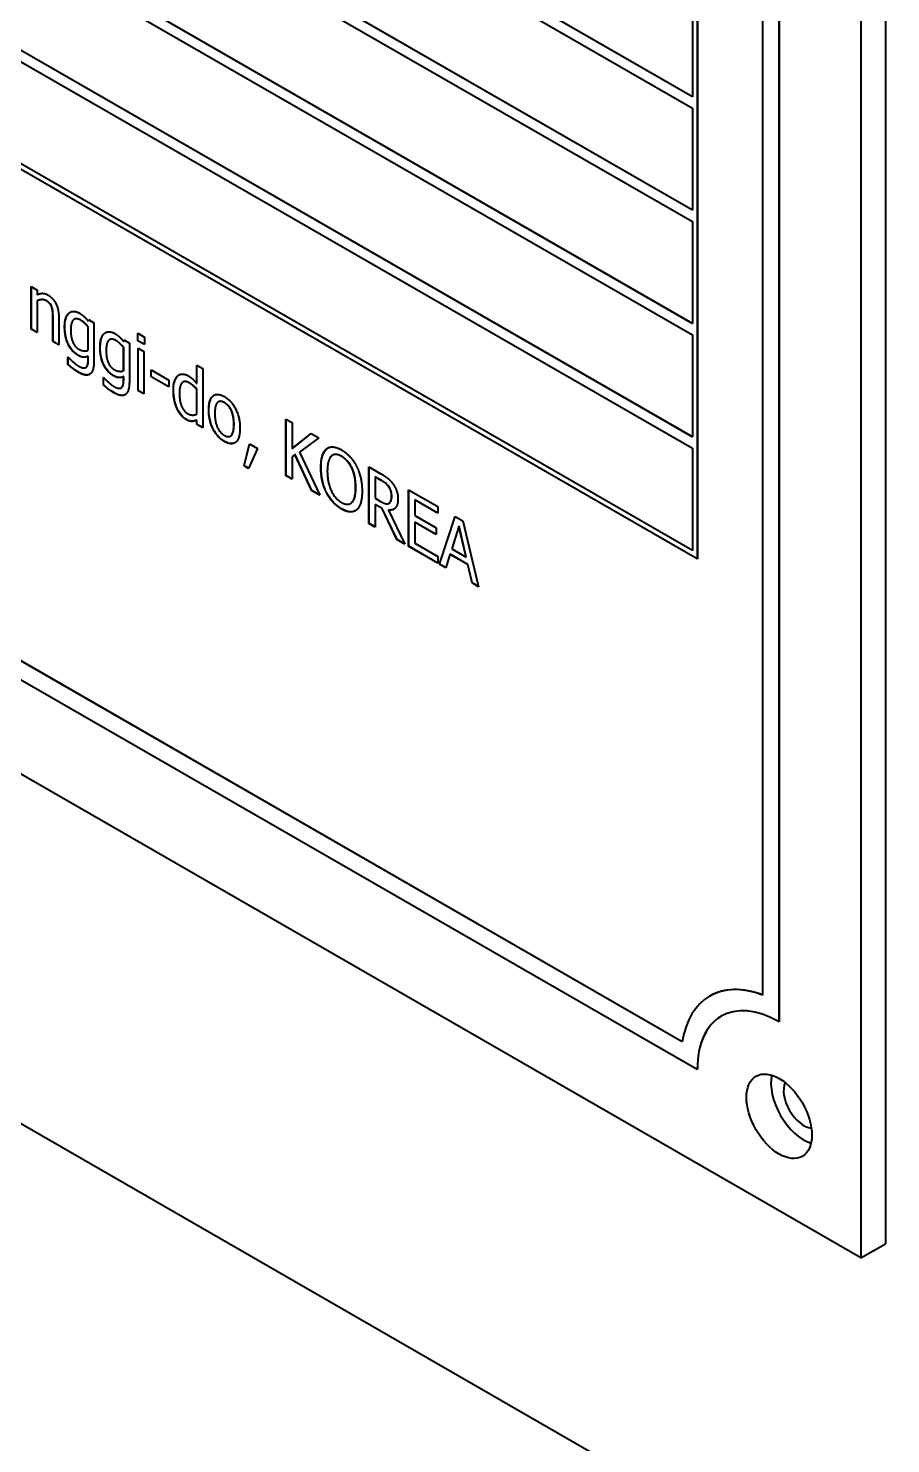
# Model space of a CAD drawing. Header units: millimetres. Extents: x 0 to 4756, y 0 to 3364.
# Drawn here: x 3964 to 3982.65, y 2631.6 to 2662.2 of the extents above; entities that cross this region are included whole.
import ezdxf

# ---------------------------------------------------------------- set-up
doc = ezdxf.new("R2010")
doc.units = ezdxf.units.MM
doc.header["$LTSCALE"] = 4
doc.layers.add('가시적인 것(ISO)', color=3, linetype='Continuous', lineweight=40)
doc.layers.add('가시적인 좁은 것(ISO)', color=3, linetype='Continuous', lineweight=35)

msp = doc.modelspace()

# ---------------------------------------------------------------- linework, layer by layer
at = {"layer": '가시적인 것(ISO)'}
for p, q in [((4047.9396, 2590.078), (3860.5563, 2697.9849)), ((3982.5322, 2684.9719), (3982.5322, 2635.9191)), ((3982.0019, 2684.6665), (3982.0019, 2635.6137)), ((3980.2306, 2640.7174), (3980.2306, 2681.5948)), ((3980.2341, 2681.5968), (3980.2341, 2640.7194)), ((3979.877, 2681.4239), (3979.877, 2641.2955)), ((3978.3567, 2660.7227), (3946.0419, 2679.3315)), ((3946.0419, 2679.0863), (3978.3567, 2660.4774)), ((3946.0455, 2679.3336), (3978.3567, 2660.7268)), ((3978.3567, 2658.27), (3946.0419, 2676.8789)), ((3946.0419, 2676.6336), (3978.3567, 2658.0248)), ((3946.0455, 2676.8809), (3978.3567, 2658.2741)), ((3978.3567, 2655.8174), (3946.0419, 2674.4263)), ((3946.0419, 2674.181), (3978.3567, 2655.5721)), ((3946.0455, 2674.4283), (3978.3567, 2655.8215)), ((3978.3567, 2653.3648), (3946.0419, 2671.9736)), ((3946.0419, 2671.7283), (3978.3567, 2653.1195)), ((3946.0455, 2671.9756), (3978.3567, 2653.3688)), ((3978.4628, 2670.3495), (3978.4628, 2650.7284)), ((3978.4663, 2670.3516), (3978.4663, 2650.7304)), ((3978.4628, 2650.7284), (3945.9359, 2669.4594)), ((3978.3567, 2650.9121), (3946.0419, 2669.521)), ((3946.0455, 2669.523), (3978.3567, 2650.9162)), ((3978.1389, 2640.2868), (3929.2892, 2668.4175)), ((3929.2927, 2668.4195), (3978.1395, 2640.2905)), ((3982.0019, 2635.6137), (3925.4333, 2668.1894)), ((3928.9653, 2668.1952), (3978.4628, 2639.6915)), ((3978.3567, 2662.9301), (3978.3567, 2660.7227)), ((3978.3567, 2660.4774), (3978.3567, 2658.27)), ((3978.3567, 2658.0248), (3978.3567, 2655.8174)), ((3964.064, 2655.6962), (3964.064, 2656.6164)), ((3964.064, 2656.6164), (3964.1912, 2656.5432)), ((3964.0676, 2655.6982), (3964.0676, 2656.6144)), ((3964.1912, 2656.5432), (3964.1912, 2656.4408)), ((3964.1948, 2656.3127), (3964.1912, 2656.3106)), ((3964.1912, 2656.3106), (3964.1912, 2655.6229)), ((3964.5102, 2656.1737), (3964.5067, 2656.1717)), ((3964.5308, 2655.4274), (3964.5308, 2655.9521)), ((3964.5343, 2655.4294), (3964.5343, 2655.9542)), ((3964.658, 2655.9514), (3964.658, 2655.3542)), ((3964.9946, 2655.9115), (3964.9911, 2655.9094)), ((3965.2914, 2655.8708), (3965.2992, 2655.9051)), ((3965.295, 2655.8729), (3965.2914, 2655.8708)), ((3965.295, 2655.8729), (3965.3019, 2655.9036)), ((3965.2992, 2655.9051), (3965.4187, 2655.8363)), ((3965.4187, 2655.8363), (3965.4187, 2655.0214)), ((3964.0676, 2655.6982), (3964.064, 2655.6962)), ((3964.1912, 2655.6229), (3964.064, 2655.6962)), ((3964.1912, 2655.627), (3964.0676, 2655.6982)), ((3965.295, 2655.7467), (3965.2914, 2655.7446)), ((3965.2914, 2655.2388), (3965.2914, 2655.7446)), ((3965.295, 2655.2408), (3965.295, 2655.7467)), ((3966.3633, 2655.4454), (3966.3633, 2655.6064)), ((3966.3633, 2655.6064), (3966.5077, 2655.5232)), ((3966.3668, 2655.4474), (3966.3668, 2655.6044)), ((3966.5077, 2655.5232), (3966.5077, 2655.3623)), ((3978.3567, 2655.5721), (3978.3567, 2653.3648)), ((3964.5343, 2655.4294), (3964.5308, 2655.4274)), ((3964.658, 2655.3542), (3964.5308, 2655.4274)), ((3964.658, 2655.3582), (3964.5343, 2655.4294)), ((3965.295, 2655.2408), (3965.2914, 2655.2388)), ((3965.7605, 2655.4705), (3965.7569, 2655.4684)), ((3966.0573, 2655.4298), (3966.065, 2655.4641)), ((3966.0608, 2655.4319), (3966.0573, 2655.4298)), ((3966.0608, 2655.3056), (3966.0573, 2655.3036)), ((3966.0573, 2654.7978), (3966.0573, 2655.3036)), ((3966.0608, 2655.4319), (3966.0677, 2655.4626)), ((3966.0608, 2654.7998), (3966.0608, 2655.3056)), ((3966.065, 2655.4641), (3966.1845, 2655.3953)), ((3966.1845, 2655.3953), (3966.1845, 2654.5804)), ((3966.3668, 2655.4474), (3966.3633, 2655.4454)), ((3966.5077, 2655.3623), (3966.3633, 2655.4454)), ((3966.5077, 2655.3663), (3966.3668, 2655.4474)), ((3966.371, 2654.3677), (3966.371, 2655.2879)), ((3966.371, 2655.2879), (3966.4982, 2655.2147)), ((3966.3745, 2654.3697), (3966.3745, 2655.2859)), ((3966.4982, 2655.2147), (3966.4982, 2654.2944)), ((3964.8565, 2654.9317), (3964.8565, 2655.0927)), ((3964.8565, 2655.0927), (3964.8634, 2655.0888)), ((3964.8601, 2654.9338), (3964.8565, 2654.9317)), ((3964.8601, 2654.9338), (3964.8601, 2655.0907)), ((3965.2454, 2654.8698), (3965.2419, 2654.8678)), ((3965.2554, 2654.877), (3965.2519, 2654.875)), ((3965.295, 2655.1136), (3965.2914, 2655.1116)), ((3965.2914, 2655.0311), (3965.2914, 2655.1116)), ((3965.295, 2655.0331), (3965.295, 2655.1136)), ((3967.6423, 2654.5191), (3967.6423, 2654.9166)), ((3967.6423, 2654.9166), (3967.7695, 2654.8433)), ((3967.6458, 2654.5211), (3967.6458, 2654.9146)), ((3965.6224, 2654.4907), (3965.6224, 2654.6517)), ((3965.6224, 2654.6517), (3965.6292, 2654.6478)), ((3965.6259, 2654.4928), (3965.6259, 2654.6497)), ((3966.0608, 2654.7998), (3966.0573, 2654.7978)), ((3966.0608, 2654.6726), (3966.0573, 2654.6706)), ((3966.0573, 2654.5901), (3966.0573, 2654.6706)), ((3966.0608, 2654.5921), (3966.0608, 2654.6726)), ((3966.6538, 2654.6669), (3966.6538, 2654.816)), ((3966.6538, 2654.816), (3967.0354, 2654.5962)), ((3966.6573, 2654.669), (3966.6538, 2654.6669)), ((3967.0354, 2654.4472), (3966.6538, 2654.6669)), ((3966.6573, 2654.669), (3966.6573, 2654.814)), ((3967.0354, 2654.4512), (3966.6573, 2654.669)), ((3967.0354, 2654.5962), (3967.0354, 2654.4472)), ((3967.7695, 2654.8433), (3967.7695, 2653.5624)), ((3965.6259, 2654.4928), (3965.6224, 2654.4907)), ((3966.0113, 2654.4288), (3966.0077, 2654.4268)), ((3966.0213, 2654.436), (3966.0177, 2654.434)), ((3966.3745, 2654.3697), (3966.371, 2654.3677)), ((3966.4982, 2654.2944), (3966.371, 2654.3677)), ((3966.4982, 2654.2985), (3966.3745, 2654.3697)), ((3967.3476, 2654.5539), (3967.344, 2654.5519)), ((3967.6458, 2654.5211), (3967.6423, 2654.5191)), ((3967.6458, 2654.3929), (3967.6423, 2654.3909)), ((3967.6423, 2653.8592), (3967.6423, 2654.3909)), ((3967.6458, 2653.8613), (3967.6458, 2654.3929)), ((3967.2169, 2653.982), (3967.2134, 2653.98)), ((3968.1098, 2654.125), (3968.1062, 2654.123)), ((3967.6458, 2653.8613), (3967.6423, 2653.8592)), ((3967.6458, 2653.7311), (3967.6423, 2653.729)), ((3967.6423, 2653.6356), (3967.6423, 2653.729)), ((3967.6458, 2653.6377), (3967.6423, 2653.6356)), ((3967.6458, 2653.6377), (3967.6458, 2653.7311)), ((3967.7695, 2653.5664), (3967.6458, 2653.6377)), ((3969.5685, 2652.5264), (3969.5685, 2653.7527)), ((3969.5685, 2653.7527), (3969.7026, 2653.6755)), ((3969.572, 2652.5284), (3969.572, 2653.7507)), ((3969.7026, 2653.6755), (3969.7026, 2653.111)), ((3967.7695, 2653.5624), (3967.6423, 2653.6356)), ((3968.3714, 2653.3851), (3968.3679, 2653.3831)), ((3969.7026, 2653.111), (3970.1151, 2653.4379)), ((3969.7061, 2653.1131), (3970.1157, 2653.4376)), ((3970.2784, 2653.3439), (3969.8616, 2653.0364)), ((3970.1151, 2653.4379), (3970.2784, 2653.3439)), ((3968.6634, 2652.7425), (3968.782, 2653.2138)), ((3968.6669, 2652.7445), (3968.7846, 2653.2123)), ((3968.9513, 2653.1163), (3968.7622, 2652.6856)), ((3968.782, 2653.2138), (3968.9513, 2653.1163)), ((3969.7061, 2653.1131), (3969.7026, 2653.111)), ((3969.8616, 2653.0364), (3970.3025, 2652.1037)), ((3970.4496, 2653.1093), (3970.446, 2653.1072)), ((3978.3567, 2653.1195), (3978.3567, 2650.9121)), ((3968.6669, 2652.7445), (3968.6634, 2652.7425)), ((3968.7622, 2652.6856), (3968.6634, 2652.7425)), ((3968.7637, 2652.6888), (3968.6669, 2652.7445)), ((3969.7619, 2652.9854), (3969.7026, 2652.9391)), ((3969.7026, 2652.9391), (3969.7026, 2652.4492)), ((3969.7654, 2652.9875), (3969.7619, 2652.9854)), ((3970.1289, 2652.2037), (3969.7619, 2652.9854)), ((3970.1324, 2652.2057), (3969.7654, 2652.9875)), ((3970.5809, 2652.9727), (3970.5774, 2652.9706)), ((3971.3623, 2652.7197), (3971.6219, 2652.5702)), ((3971.3623, 2651.4934), (3971.3623, 2652.7197)), ((3969.572, 2652.5284), (3969.5685, 2652.5264)), ((3969.7026, 2652.4492), (3969.5685, 2652.5264)), ((3969.7026, 2652.4532), (3969.572, 2652.5284)), ((3971.3658, 2651.4954), (3971.3658, 2652.7177)), ((3971.4999, 2652.5034), (3971.4964, 2652.5014)), ((3971.6288, 2652.4251), (3971.4964, 2652.5014)), ((3971.4964, 2652.5014), (3971.4964, 2652.0403)), ((3971.6323, 2652.4272), (3971.4999, 2652.5034)), ((3970.1324, 2652.2057), (3970.1289, 2652.2037)), ((3970.3025, 2652.1037), (3970.1289, 2652.2037)), ((3970.2999, 2652.1093), (3970.1324, 2652.2057)), ((3972.2218, 2650.9984), (3972.2218, 2652.2247)), ((3972.2218, 2652.2247), (3972.8519, 2651.8619)), ((3972.2254, 2651.0005), (3972.2254, 2652.2227)), ((3970.968, 2651.9285), (3970.9644, 2651.9264)), ((3971.4964, 2652.0403), (3971.6141, 2651.9725)), ((3971.4999, 2651.9061), (3971.4964, 2651.9041)), ((3971.6494, 2651.816), (3971.4964, 2651.9041)), ((3971.4964, 2651.9041), (3971.4964, 2651.4162)), ((3971.6529, 2651.818), (3971.4999, 2651.9061)), ((3971.6529, 2651.818), (3971.6494, 2651.816)), ((3971.9683, 2651.1444), (3971.6494, 2651.816)), ((3971.9718, 2651.1465), (3971.6529, 2651.818)), ((3971.7981, 2651.9321), (3971.7946, 2651.9301)), ((3972.3595, 2652.0045), (3972.3559, 2652.0024)), ((3972.8519, 2651.7168), (3972.3559, 2652.0024)), ((3972.3559, 2652.0024), (3972.3559, 2651.6665)), ((3972.8519, 2651.7209), (3972.3595, 2652.0045)), ((3972.8519, 2651.8619), (3972.8519, 2651.7168)), ((3971.3658, 2651.4954), (3971.3623, 2651.4934)), ((3971.4964, 2651.4202), (3971.3658, 2651.4954)), ((3971.787, 2651.7865), (3971.7835, 2651.7845)), ((3971.7835, 2651.7845), (3972.1419, 2651.0444)), ((3972.3559, 2651.6665), (3972.8183, 2651.4002)), ((3972.3595, 2651.5235), (3972.3559, 2651.5214)), ((3972.8183, 2651.2551), (3972.3559, 2651.5214)), ((3972.3559, 2651.5214), (3972.3559, 2651.0663)), ((3972.8183, 2651.2592), (3972.3595, 2651.5235)), ((3972.8897, 2650.6138), (3973.2292, 2651.6446)), ((3972.8932, 2650.6159), (3973.2316, 2651.6432)), ((3973.2292, 2651.6446), (3973.3951, 2651.5491)), ((3973.3951, 2651.5491), (3973.7346, 2650.1273)), ((3971.4964, 2651.4162), (3971.3623, 2651.4934)), ((3972.8183, 2651.4002), (3972.8183, 2651.2551)), ((3973.3083, 2651.4321), (3973.1536, 2650.9438)), ((3973.3118, 2651.4342), (3973.3083, 2651.4321)), ((3973.4639, 2650.7652), (3973.3083, 2651.4321)), ((3973.4674, 2650.7672), (3973.3118, 2651.4342)), ((3971.9718, 2651.1465), (3971.9683, 2651.1444)), ((3972.1419, 2651.0444), (3971.9683, 2651.1444)), ((3972.1392, 2651.0501), (3971.9718, 2651.1465)), ((3972.2254, 2651.0005), (3972.2218, 2650.9984)), ((3972.8519, 2650.6356), (3972.2218, 2650.9984)), ((3972.8519, 2650.6397), (3972.2254, 2651.0005)), ((3972.3559, 2651.0663), (3972.8519, 2650.7807)), ((3973.1536, 2650.9438), (3973.4639, 2650.7652)), ((3972.8519, 2650.7807), (3972.8519, 2650.6356)), ((3972.8932, 2650.6159), (3972.8897, 2650.6138)), ((3973.0255, 2650.5356), (3972.8897, 2650.6138)), ((3973.0266, 2650.5391), (3972.8932, 2650.6159)), ((3973.1166, 2650.826), (3973.0255, 2650.5356)), ((3973.1201, 2650.828), (3973.1166, 2650.826)), ((3973.5017, 2650.6043), (3973.1166, 2650.826)), ((3973.5052, 2650.6063), (3973.1201, 2650.828)), ((3973.4674, 2650.7672), (3973.4639, 2650.7652)), ((3973.5052, 2650.6063), (3973.5017, 2650.6043)), ((3973.5928, 2650.2089), (3973.5017, 2650.6043)), ((3973.5963, 2650.211), (3973.5052, 2650.6063)), ((3978.4663, 2650.7304), (3978.4628, 2650.7284)), ((3973.5963, 2650.211), (3973.5928, 2650.2089)), ((3973.7346, 2650.1273), (3973.5928, 2650.2089)), ((3973.7335, 2650.132), (3973.5963, 2650.211)), ((3978.737, 2641.2753), (3978.7335, 2641.2733)), ((3980.2341, 2640.7194), (3980.2306, 2640.7174)), ((3978.4663, 2639.6936), (3978.4628, 2639.6915)), ((3982.0019, 2635.6137), (3982.5322, 2635.9191))]:
    msp.add_line(p, q, dxfattribs=at)
for centre, major_axis, start_param, end_param in [((3980.2306, 2638.6735), (-1.4971, 2.5998), 5.6671689, 6.9030691), ((3980.2341, 2638.6756), (-1.4971, 2.5998), 5.6688595, 6.2831853), ((3980.2306, 2638.6735), (-1.2476, 2.1665), 5.4997209, 7.0705172), ((3980.2341, 2638.6756), (-1.2476, 2.1665), 0.0014115, 0.7873319), ((3980.7644, 2638.981), (0.499, -0.8666), 3.6993769, 5.7254011), ((3980.7644, 2638.981), (-0.3068, 0.5327), 0.393111, 2.7484817)]:
    msp.add_ellipse(centre, major_axis=major_axis, ratio=0.5780931, start_param=start_param, end_param=end_param, dxfattribs=at)
msp.add_ellipse((3980.2341, 2638.6756), major_axis=(-0.499, 0.8666), ratio=0.5780931, dxfattribs=at)
for points, degree in [([(3964.1912, 2656.4408), (3964.248, 2656.4707), (3964.3589, 2656.4725), (3964.4207, 2656.4368)], 2), ([(3964.4207, 2656.4368), (3964.5325, 2656.3725), (3964.658, 2656.1214), (3964.658, 2655.9514)], 2), ([(3964.3872, 2656.3091), (3964.3399, 2656.3363), (3964.2394, 2656.3326), (3964.1912, 2656.3106)], 2), ([(3964.5067, 2656.1717), (3964.4912, 2656.2154), (3964.4354, 2656.2813), (3964.3872, 2656.3091)], 2), ([(3964.5308, 2655.9521), (3964.5308, 2656.0157), (3964.5204, 2656.131), (3964.5067, 2656.1717)], 2), ([(3964.7843, 2655.7505), (3964.7843, 2655.8647), (3964.8368, 2656.0114), (3964.8814, 2656.0483)], 2), ([(3964.8814, 2656.0483), (3964.9244, 2656.0822), (3965.0413, 2656.0795), (3965.1032, 2656.0438)], 2), ([(3964.885, 2656.0503), (3964.8903, 2656.0546), (3964.8959, 2656.0584), (3964.9017, 2656.0618)], 3), ([(3965.1238, 2655.8928), (3965.0267, 2655.9488), (3964.9158, 2655.8397), (3964.9158, 2655.6777)], 2), ([(3965.1032, 2656.0438), (3965.1625, 2656.0097), (3965.2485, 2655.9264), (3965.2914, 2655.8708)], 2), ([(3965.2914, 2655.7446), (3965.2442, 2655.7997), (3965.1634, 2655.8701), (3965.1238, 2655.8928)], 2), ([(3965.0662, 2655.1349), (3964.9373, 2655.2092), (3964.7843, 2655.5308), (3964.7843, 2655.7505)], 2), ([(3964.9158, 2655.6777), (3964.9158, 2655.5247), (3965.0001, 2655.3162), (3965.0955, 2655.2612)], 2), ([(3965.5502, 2655.3094), (3965.5502, 2655.4237), (3965.6026, 2655.5704), (3965.6473, 2655.6073)], 2), ([(3965.6473, 2655.6073), (3965.6903, 2655.6412), (3965.8072, 2655.6385), (3965.869, 2655.6028)], 2), ([(3965.6508, 2655.6093), (3965.6562, 2655.6135), (3965.6617, 2655.6174), (3965.6675, 2655.6208)], 3), ([(3965.8897, 2655.4518), (3965.7926, 2655.5077), (3965.6817, 2655.3987), (3965.6817, 2655.2367)], 2), ([(3965.869, 2655.6028), (3965.9284, 2655.5687), (3966.0143, 2655.4854), (3966.0573, 2655.4298)], 2), ([(3965.0955, 2655.2612), (3965.1445, 2655.233), (3965.2493, 2655.2203), (3965.2914, 2655.2388)], 2), ([(3965.8321, 2654.6939), (3965.7032, 2654.7682), (3965.5502, 2655.0898), (3965.5502, 2655.3094)], 2), ([(3965.6817, 2655.2367), (3965.6817, 2655.0836), (3965.7659, 2654.8751), (3965.8613, 2654.8202)], 2), ([(3966.0573, 2655.3036), (3966.01, 2655.3587), (3965.9292, 2655.429), (3965.8897, 2655.4518)], 2), ([(3965.0783, 2654.7643), (3965.0224, 2654.7965), (3964.9064, 2654.8851), (3964.8565, 2654.9317)], 2), ([(3964.8634, 2655.0888), (3964.8763, 2655.0744), (3964.9261, 2655.0238), (3964.9579, 2654.9966)], 2), ([(3964.9579, 2654.9966), (3964.9932, 2654.9653), (3965.0534, 2654.9178), (3965.0886, 2654.8975)], 2), ([(3965.2914, 2655.1116), (3965.2399, 2655.0866), (3965.141, 2655.0919), (3965.0662, 2655.1349)], 2), ([(3965.4187, 2655.0214), (3965.4187, 2654.7869), (3965.251, 2654.6648), (3965.0783, 2654.7643)], 2), ([(3965.0886, 2654.8975), (3965.147, 2654.8638), (3965.2287, 2654.8546), (3965.2519, 2654.875)], 2), ([(3965.2454, 2654.8698), (3965.249, 2654.8719), (3965.2523, 2654.8743), (3965.2554, 2654.877)], 3), ([(3965.2519, 2654.875), (3965.2743, 2654.8959), (3965.2914, 2654.9745), (3965.2914, 2655.0311)], 2), ([(3965.6292, 2654.6478), (3965.6421, 2654.6334), (3965.692, 2654.5828), (3965.7238, 2654.5555)], 2), ([(3965.7238, 2654.5555), (3965.759, 2654.5243), (3965.8192, 2654.4768), (3965.8544, 2654.4565)], 2), ([(3966.0573, 2654.6706), (3966.0057, 2654.6456), (3965.9069, 2654.6509), (3965.8321, 2654.6939)], 2), ([(3966.1845, 2654.5804), (3966.1845, 2654.3459), (3966.0169, 2654.2238), (3965.8441, 2654.3233)], 2), ([(3965.8613, 2654.8202), (3965.9103, 2654.792), (3966.0152, 2654.7793), (3966.0573, 2654.7978)], 2), ([(3966.0177, 2654.434), (3966.0401, 2654.4549), (3966.0573, 2654.5334), (3966.0573, 2654.5901)], 2), ([(3967.1351, 2654.3808), (3967.1351, 2654.5021), (3967.1867, 2654.6492), (3967.2323, 2654.6896)], 2), ([(3967.2323, 2654.6896), (3967.2735, 2654.7255), (3967.3904, 2654.7267), (3967.4549, 2654.6896)], 2), ([(3967.2358, 2654.6916), (3967.2426, 2654.6976), (3967.2498, 2654.7028), (3967.2574, 2654.7073)], 3), ([(3967.4755, 2654.5356), (3967.3775, 2654.592), (3967.2666, 2654.477), (3967.2666, 2654.3081)], 2), ([(3967.4549, 2654.6896), (3967.5116, 2654.6569), (3967.5958, 2654.5776), (3967.6423, 2654.5191)], 2), ([(3965.8441, 2654.3233), (3965.7883, 2654.3554), (3965.6722, 2654.4441), (3965.6224, 2654.4907)], 2), ([(3965.8544, 2654.4565), (3965.9129, 2654.4228), (3965.9945, 2654.4135), (3966.0177, 2654.434)], 2), ([(3966.0113, 2654.4288), (3966.0148, 2654.4309), (3966.0181, 2654.4332), (3966.0213, 2654.436)], 3), ([(3967.2134, 2653.98), (3967.1755, 2654.0624), (3967.1351, 2654.2645), (3967.1351, 2654.3808)], 2), ([(3967.2666, 2654.3081), (3967.2666, 2654.1451), (3967.3517, 2653.9242), (3967.4463, 2653.8697)], 2), ([(3967.6423, 2654.3909), (3967.595, 2654.4459), (3967.5193, 2654.5104), (3967.4755, 2654.5356)], 2), ([(3967.9001, 2653.9472), (3967.9001, 2654.1778), (3968.0858, 2654.3263), (3968.2379, 2654.2387)], 2), ([(3967.4162, 2653.74), (3967.3543, 2653.7756), (3967.2495, 2653.8986), (3967.2134, 2653.98)], 2), ([(3968.2379, 2653.2668), (3968.0806, 2653.3573), (3967.9001, 2653.7227), (3967.9001, 2653.9472)], 2), ([(3968.2379, 2654.1055), (3968.1391, 2654.1624), (3968.0316, 2654.0504), (3968.0316, 2653.8715)], 2), ([(3968.2379, 2654.2387), (3968.3909, 2654.1506), (3968.5748, 2653.7902), (3968.5748, 2653.5587)], 2), ([(3968.4433, 2653.6344), (3968.4433, 2653.8133), (3968.3368, 2654.0486), (3968.2379, 2654.1055)], 2), ([(3967.54, 2653.7015), (3967.5133, 2653.7009), (3967.4549, 2653.7177), (3967.4162, 2653.74)], 2), ([(3967.4463, 2653.8697), (3967.4961, 2653.841), (3967.5976, 2653.8382), (3967.6423, 2653.8592)], 2), ([(3967.6423, 2653.729), (3967.6122, 2653.7165), (3967.5692, 2653.7015), (3967.54, 2653.7015)], 2), ([(3968.0316, 2653.8715), (3968.0316, 2653.6976), (3968.1391, 2653.4569), (3968.2379, 2653.3999)], 2), ([(3968.2379, 2653.3999), (3968.3359, 2653.3435), (3968.4433, 2653.4575), (3968.4433, 2653.6344)], 2), ([(3968.5748, 2653.5587), (3968.5748, 2653.3261), (3968.3909, 2653.1787), (3968.2379, 2653.2668)], 2), ([(3970.3249, 2652.704), (3970.3249, 2652.858), (3970.3876, 2653.0564), (3970.446, 2653.1072)], 2), ([(3970.446, 2653.1072), (3970.5045, 2653.1551), (3970.6687, 2653.145), (3970.7701, 2653.0866)], 2), ([(3970.4496, 2653.1093), (3970.4573, 2653.1156), (3970.4654, 2653.1212), (3970.4738, 2653.1262)], 3), ([(3970.7701, 2653.0866), (3970.8732, 2653.0272), (3971.0383, 2652.8447), (3971.095, 2652.7335)], 2), ([(3970.5466, 2652.947), (3970.5071, 2652.9071), (3970.4641, 2652.743), (3970.4641, 2652.6238)], 2), ([(3970.7709, 2652.945), (3970.6979, 2652.987), (3970.5887, 2652.9883), (3970.5466, 2652.947)], 2), ([(3970.9944, 2652.6891), (3970.954, 2652.7759), (3970.8414, 2652.9044), (3970.7709, 2652.945)], 2), ([(3971.095, 2652.7335), (3971.1526, 2652.6189), (3971.2162, 2652.3437), (3971.2162, 2652.1907)], 2), ([(3970.4452, 2652.1626), (3970.3867, 2652.2778), (3970.3249, 2652.5529), (3970.3249, 2652.704)], 2), ([(3970.4641, 2652.6238), (3970.4641, 2652.3823), (3970.6308, 2652.0299), (3970.7709, 2651.9492)], 2), ([(3971.0769, 2652.2709), (3971.0769, 2652.3921), (3971.034, 2652.6047), (3970.9944, 2652.6891)], 2), ([(3971.6219, 2652.5702), (3971.7087, 2652.5202), (3971.8256, 2652.4301), (3971.878, 2652.3581)], 2), ([(3971.7895, 2652.2909), (3971.7611, 2652.33), (3971.6855, 2652.3925), (3971.6288, 2652.4251)], 2), ([(3970.7701, 2651.8086), (3970.6678, 2651.8675), (3970.5045, 2652.046), (3970.4452, 2652.1626)], 2), ([(3970.7709, 2651.9492), (3970.9111, 2651.8685), (3971.0769, 2652.0294), (3971.0769, 2652.2709)], 2), ([(3971.2162, 2652.1907), (3971.2162, 2652.0416), (3971.1543, 2651.8358), (3971.095, 2651.7884)], 2), ([(3971.8531, 2652.0912), (3971.8531, 2652.1449), (3971.8222, 2652.2452), (3971.7895, 2652.2909)], 2), ([(3971.878, 2652.3581), (3971.9305, 2652.2862), (3971.9923, 2652.1204), (3971.9923, 2652.024)], 2), ([(3971.095, 2651.7884), (3971.0331, 2651.7386), (3970.8689, 2651.7517), (3970.7701, 2651.8086)], 2), ([(3971.6141, 2651.9725), (3971.6717, 2651.9393), (3971.7637, 2651.9112), (3971.7964, 2651.9311)], 2), ([(3971.9923, 2652.024), (3971.9923, 2651.8898), (3971.8806, 2651.7723), (3971.7835, 2651.7845)], 2), ([(3971.7964, 2651.9311), (3971.8256, 2651.9481), (3971.8531, 2652.0276), (3971.8531, 2652.0912)], 2), ([(3971.7981, 2651.9321), (3971.7987, 2651.9324), (3971.7993, 2651.9328), (3971.7999, 2651.9332)], 3)]:
    msp.add_open_spline(points, degree=degree, dxfattribs=at)
for points, knots in [([(3964.3908, 2656.3111), (3964.3745, 2656.3205), (3964.3584, 2656.327), (3964.3198, 2656.337), (3964.3016, 2656.3368), (3964.2576, 2656.3352), (3964.2248, 2656.3264), (3964.1948, 2656.3127)], [-0.047834132, -0.047834132, -0.047834132, -0.047834132, -0.042283443, -0.042283443, -0.034173357, -0.034173357, 0, 0, 0, 0]), ([(3964.5102, 2656.1737), (3964.5044, 2656.1901), (3964.497, 2656.2062), (3964.4769, 2656.2391), (3964.4661, 2656.2519), (3964.4369, 2656.2816), (3964.4139, 2656.2978), (3964.3908, 2656.3111)], [-0.038554053, -0.038554053, -0.038554053, -0.038554053, -0.029750196, -0.029750196, -0.019640818, -0.019640818, 0, 0, 0, 0]), ([(3964.5343, 2655.9542), (3964.5343, 2656.0072), (3964.5316, 2656.0613), (3964.5232, 2656.1241), (3964.5183, 2656.1497), (3964.5102, 2656.1737)], [-0.04331503, -0.04331503, -0.04331503, -0.04331503, -0.015787197, -0.015787197, 0, 0, 0, 0]), ([(3964.7879, 2655.7525), (3964.7879, 2655.8593), (3964.805, 2655.9162), (3964.8323, 2655.9888), (3964.8545, 2656.0252), (3964.885, 2656.0503)], [-0.068818805, -0.068818805, -0.068818805, -0.068818805, -0.040640108, -0.040640108, 0, 0, 0, 0]), ([(3965.1274, 2655.8949), (3965.1121, 2655.9037), (3965.0968, 2655.9109), (3965.0678, 2655.9204), (3965.0543, 2655.923), (3965.0239, 2655.9235), (3965.0083, 2655.9194), (3964.9946, 2655.9115)], [-0.153030084, -0.153030084, -0.153030084, -0.153030084, -0.130825083, -0.130825083, -0.110031607, -0.110031607, -0.081700155, -0.081700155, -0.081700155, -0.081700155]), ([(3965.295, 2655.7467), (3965.2674, 2655.7788), (3965.2374, 2655.8107), (3965.1902, 2655.8518), (3965.1624, 2655.8747), (3965.1274, 2655.8949)], [-0.081933387, -0.081933387, -0.081933387, -0.081933387, -0.029682285, -0.029682285, 0, 0, 0, 0]), ([(3965.0698, 2655.137), (3965.0496, 2655.1486), (3965.0295, 2655.1623), (3964.9912, 2655.1938), (3964.9733, 2655.211), (3964.9267, 2655.2637), (3964.9014, 2655.3011), (3964.8464, 2655.4039), (3964.828, 2655.4613), (3964.795, 2655.589), (3964.7879, 2655.6752), (3964.7879, 2655.7525)], [-0.1240776, -0.1240776, -0.1240776, -0.1240776, -0.1129254, -0.1129254, -0.10240561, -0.10240561, -0.08435455, -0.08435455, -0.05675593, -0.05675593, 0, 0, 0, 0]), ([(3965.5537, 2655.3115), (3965.5537, 2655.4183), (3965.5709, 2655.4752), (3965.5981, 2655.5478), (3965.6203, 2655.5842), (3965.6508, 2655.6093)], [-0.068818805, -0.068818805, -0.068818805, -0.068818805, -0.040640108, -0.040640108, 0, 0, 0, 0]), ([(3965.8932, 2655.4538), (3965.8779, 2655.4627), (3965.8626, 2655.4698), (3965.8337, 2655.4794), (3965.8202, 2655.4819), (3965.7897, 2655.4824), (3965.7742, 2655.4783), (3965.7605, 2655.4705)], [-0.153030084, -0.153030084, -0.153030084, -0.153030084, -0.130825083, -0.130825083, -0.110031607, -0.110031607, -0.081700155, -0.081700155, -0.081700155, -0.081700155]), ([(3965.8356, 2654.696), (3965.8155, 2654.7076), (3965.7954, 2654.7213), (3965.7571, 2654.7528), (3965.7391, 2654.77), (3965.6925, 2654.8226), (3965.6672, 2654.8601), (3965.6122, 2654.9629), (3965.5938, 2655.0203), (3965.5608, 2655.148), (3965.5537, 2655.2341), (3965.5537, 2655.3115)], [-0.1240776, -0.1240776, -0.1240776, -0.1240776, -0.1129254, -0.1129254, -0.10240561, -0.10240561, -0.08435455, -0.08435455, -0.05675593, -0.05675593, 0, 0, 0, 0]), ([(3966.0608, 2655.3056), (3966.0332, 2655.3378), (3966.0032, 2655.3697), (3965.9561, 2655.4108), (3965.9282, 2655.4337), (3965.8932, 2655.4538)], [-0.081933387, -0.081933387, -0.081933387, -0.081933387, -0.029682285, -0.029682285, 0, 0, 0, 0]), ([(3965.0818, 2654.7663), (3965.0302, 2654.796), (3964.9889, 2654.8268), (3964.9316, 2654.8706), (3964.8952, 2654.9009), (3964.8601, 2654.9338)], [-0.049248353, -0.049248353, -0.049248353, -0.049248353, -0.031253722, -0.031253722, 0, 0, 0, 0]), ([(3965.295, 2655.1136), (3965.2463, 2655.0901), (3965.2091, 2655.0895), (3965.1508, 2655.0956), (3965.109, 2655.1144), (3965.0698, 2655.137)], [-0.05329034, -0.05329034, -0.05329034, -0.05329034, -0.033257004, -0.033257004, 0, 0, 0, 0]), ([(3965.2554, 2654.877), (3965.2629, 2654.884), (3965.2692, 2654.8925), (3965.2816, 2654.9167), (3965.2849, 2654.9306), (3965.2927, 2654.9662), (3965.295, 2654.9997), (3965.295, 2655.0331)], [-0.034045917, -0.034045917, -0.034045917, -0.034045917, -0.030116907, -0.030116907, -0.024544318, -0.024544318, 0, 0, 0, 0]), ([(3965.3262, 2654.7201), (3965.3252, 2654.7196), (3965.3243, 2654.7191), (3965.2978, 2654.7054), (3965.268, 2654.7021), (3965.1869, 2654.7132), (3965.1335, 2654.7366), (3965.0818, 2654.7663)], [-0.074703551, -0.074703551, -0.074703551, -0.074703551, -0.073600334, -0.073600334, -0.04385366, -0.04385366, 0, 0, 0, 0]), ([(3966.0608, 2654.6726), (3966.0121, 2654.649), (3965.975, 2654.6485), (3965.9167, 2654.6546), (3965.8748, 2654.6734), (3965.8356, 2654.696)], [-0.05329034, -0.05329034, -0.05329034, -0.05329034, -0.033257004, -0.033257004, 0, 0, 0, 0]), ([(3966.0213, 2654.436), (3966.0288, 2654.443), (3966.0351, 2654.4515), (3966.0475, 2654.4757), (3966.0508, 2654.4896), (3966.0586, 2654.5252), (3966.0608, 2654.5587), (3966.0608, 2654.5921)], [-0.034045917, -0.034045917, -0.034045917, -0.034045917, -0.030116907, -0.030116907, -0.024544318, -0.024544318, 0, 0, 0, 0]), ([(3967.1387, 2654.3828), (3967.1387, 2654.4961), (3967.1555, 2654.5522), (3967.1808, 2654.6244), (3967.204, 2654.6635), (3967.2358, 2654.6916)], [-0.067169245, -0.067169245, -0.067169245, -0.067169245, -0.043480597, -0.043480597, 0, 0, 0, 0]), ([(3967.479, 2654.5376), (3967.4638, 2654.5464), (3967.4485, 2654.5536), (3967.4196, 2654.563), (3967.4062, 2654.5655), (3967.3761, 2654.5657), (3967.361, 2654.5616), (3967.3476, 2654.5539)], [-0.162454487, -0.162454487, -0.162454487, -0.162454487, -0.138681885, -0.138681885, -0.116391425, -0.116391425, -0.086636627, -0.086636627, -0.086636627, -0.086636627]), ([(3965.8477, 2654.3253), (3965.7961, 2654.355), (3965.7547, 2654.3858), (3965.6974, 2654.4296), (3965.6611, 2654.4599), (3965.6259, 2654.4928)], [-0.049248353, -0.049248353, -0.049248353, -0.049248353, -0.031253722, -0.031253722, 0, 0, 0, 0]), ([(3966.092, 2654.2791), (3966.0911, 2654.2786), (3966.0901, 2654.2781), (3966.0637, 2654.2644), (3966.0339, 2654.2611), (3965.9527, 2654.2722), (3965.8993, 2654.2955), (3965.8477, 2654.3253)], [-0.074703551, -0.074703551, -0.074703551, -0.074703551, -0.073600334, -0.073600334, -0.04385366, -0.04385366, 0, 0, 0, 0]), ([(3967.2169, 2653.982), (3967.1861, 2654.049), (3967.169, 2654.1148), (3967.1439, 2654.2404), (3967.1387, 2654.3145), (3967.1387, 2654.3828)], [-0.084215899, -0.084215899, -0.084215899, -0.084215899, -0.050187351, -0.050187351, 0, 0, 0, 0]), ([(3967.6458, 2654.3929), (3967.6193, 2654.4237), (3967.5896, 2654.4555), (3967.5454, 2654.4932), (3967.5184, 2654.515), (3967.479, 2654.5376)], [-0.096675547, -0.096675547, -0.096675547, -0.096675547, -0.033432071, -0.033432071, 0, 0, 0, 0]), ([(3967.9037, 2653.9493), (3967.9037, 2653.9965), (3967.9066, 2654.0427), (3967.9203, 2654.1222), (3967.9301, 2654.1567), (3967.9667, 2654.232), (3967.9936, 2654.2543), (3968.0151, 2654.267)], [-0.130633279, -0.130633279, -0.130633279, -0.130633279, -0.112301904, -0.112301904, -0.09621194, -0.09621194, -0.071503758, -0.071503758, -0.071503758, -0.071503758]), ([(3967.4197, 2653.742), (3967.3959, 2653.7557), (3967.3724, 2653.7727), (3967.3271, 2653.8138), (3967.3056, 2653.8373), (3967.2584, 2653.8998), (3967.2356, 2653.9398), (3967.2169, 2653.982)], [-0.067961758, -0.067961758, -0.067961758, -0.067961758, -0.047714102, -0.047714102, -0.027994807, -0.027994807, 0, 0, 0, 0]), ([(3968.2414, 2653.2688), (3968.2171, 2653.2828), (3968.1927, 2653.2992), (3968.1465, 2653.3363), (3968.1248, 2653.3564), (3968.069, 2653.4171), (3968.0384, 2653.4601), (3967.9874, 2653.5517), (3967.9592, 2653.6122), (3967.9125, 2653.7795), (3967.9037, 2653.868), (3967.9037, 2653.9493)], [-0.23140113, -0.23140113, -0.23140113, -0.23140113, -0.19684338, -0.19684338, -0.16464808, -0.16464808, -0.11028974, -0.11028974, -0.05962156, -0.05962156, 0, 0, 0, 0]), ([(3968.2414, 2654.1075), (3968.2254, 2654.1168), (3968.2094, 2654.1243), (3968.1793, 2654.1339), (3968.1653, 2654.1364), (3968.1363, 2654.136), (3968.1222, 2654.1322), (3968.1098, 2654.125)], [-0.135449634, -0.135449634, -0.135449634, -0.135449634, -0.118759786, -0.118759786, -0.103264414, -0.103264414, -0.084731462, -0.084731462, -0.084731462, -0.084731462]), ([(3968.4469, 2653.6365), (3968.4469, 2653.6784), (3968.4447, 2653.7233), (3968.4336, 2653.8045), (3968.4258, 2653.843), (3968.4, 2653.923), (3968.3847, 2653.9532), (3968.3565, 2654.0017), (3968.3385, 2654.026), (3968.2937, 2654.0728), (3968.2677, 2654.0924), (3968.2414, 2654.1075)], [-0.085957, -0.085957, -0.085957, -0.085957, -0.069342651, -0.069342651, -0.055924971, -0.055924971, -0.041012876, -0.041012876, -0.022285047, -0.022285047, 0, 0, 0, 0]), ([(3967.5435, 2653.7035), (3967.5185, 2653.703), (3967.4978, 2653.7084), (3967.4658, 2653.7176), (3967.4422, 2653.7291), (3967.4197, 2653.742)], [-0.027913022, -0.027913022, -0.027913022, -0.027913022, -0.019065252, -0.019065252, 0, 0, 0, 0]), ([(3967.6458, 2653.7311), (3967.6288, 2653.724), (3967.6117, 2653.7172), (3967.5787, 2653.7057), (3967.5613, 2653.7036), (3967.5435, 2653.7035)], [-0.035842539, -0.035842539, -0.035842539, -0.035842539, -0.016863408, -0.016863408, 0, 0, 0, 0]), ([(3968.3714, 2653.3851), (3968.3749, 2653.3871), (3968.3782, 2653.3894), (3968.4029, 2653.4085), (3968.416, 2653.4337), (3968.4411, 2653.5059), (3968.4469, 2653.5693), (3968.4469, 2653.6365)], [-0.078555626, -0.078555626, -0.078555626, -0.078555626, -0.074774695, -0.074774695, -0.049262731, -0.049262731, 0, 0, 0, 0]), ([(3968.4646, 2653.2397), (3968.4373, 2653.2245), (3968.4062, 2653.2183), (3968.3298, 2653.226), (3968.2859, 2653.2432), (3968.2414, 2653.2688)], [-0.070120664, -0.070120664, -0.070120664, -0.070120664, -0.03775459, -0.03775459, 0, 0, 0, 0]), ([(3970.3284, 2652.706), (3970.3284, 2652.8482), (3970.3484, 2652.9267), (3970.3832, 2653.028), (3970.411, 2653.0757), (3970.4496, 2653.1093)], [-0.093919815, -0.093919815, -0.093919815, -0.093919815, -0.052438158, -0.052438158, 0, 0, 0, 0]), ([(3970.7745, 2652.947), (3970.7479, 2652.9623), (3970.7212, 2652.9746), (3970.666, 2652.9904), (3970.6443, 2652.9906), (3970.6111, 2652.9865), (3970.5953, 2652.9809), (3970.5809, 2652.9727)], [-0.059929333, -0.059929333, -0.059929333, -0.059929333, -0.046288092, -0.046288092, -0.030783472, -0.030783472, -0.013430923, -0.013430923, -0.013430923, -0.013430923]), ([(3970.998, 2652.6911), (3970.9834, 2652.7225), (3970.9666, 2652.753), (3970.9287, 2652.8098), (3970.9085, 2652.8352), (3970.8509, 2652.8959), (3970.8131, 2652.9248), (3970.7745, 2652.947)], [-0.073703667, -0.073703667, -0.073703667, -0.073703667, -0.052843372, -0.052843372, -0.03273597, -0.03273597, 0, 0, 0, 0]), ([(3970.4487, 2652.1647), (3970.4286, 2652.2043), (3970.4116, 2652.2447), (3970.3794, 2652.3356), (3970.3674, 2652.3815), (3970.3368, 2652.5176), (3970.3284, 2652.6151), (3970.3284, 2652.706)], [-0.11007977, -0.11007977, -0.11007977, -0.11007977, -0.09066462, -0.09066462, -0.06674587, -0.06674587, 0, 0, 0, 0]), ([(3971.0805, 2652.2729), (3971.0805, 2652.3553), (3971.073, 2652.4446), (3971.0389, 2652.5872), (3971.0219, 2652.6401), (3970.998, 2652.6911)], [-0.09480519, -0.09480519, -0.09480519, -0.09480519, -0.034041002, -0.034041002, 0, 0, 0, 0]), ([(3971.793, 2652.2929), (3971.7731, 2652.3205), (3971.7506, 2652.3437), (3971.7092, 2652.3779), (3971.6807, 2652.3993), (3971.6323, 2652.4272)], [-0.096218379, -0.096218379, -0.096218379, -0.096218379, -0.041052198, -0.041052198, 0, 0, 0, 0]), ([(3970.7736, 2651.8106), (3970.7369, 2651.8318), (3970.7002, 2651.857), (3970.6309, 2651.9152), (3970.5989, 2651.947), (3970.522, 2652.0377), (3970.4823, 2652.0987), (3970.4487, 2652.1647)], [-0.10467675, -0.10467675, -0.10467675, -0.10467675, -0.07363836, -0.07363836, -0.04454379, -0.04454379, 0, 0, 0, 0]), ([(3970.968, 2651.9285), (3970.9722, 2651.9309), (3970.9763, 2651.9336), (3971.0169, 2651.963), (3971.0369, 2652.0033), (3971.0727, 2652.1016), (3971.0805, 2652.1877), (3971.0805, 2652.2729)], [-0.095521012, -0.095521012, -0.095521012, -0.095521012, -0.092255332, -0.092255332, -0.062528595, -0.062528595, 0, 0, 0, 0]), ([(3971.8566, 2652.0933), (3971.8566, 2652.1145), (3971.8548, 2652.1369), (3971.8466, 2652.1797), (3971.8408, 2652.2013), (3971.8215, 2652.2484), (3971.8085, 2652.2713), (3971.793, 2652.2929)], [-0.048707475, -0.048707475, -0.048707475, -0.048707475, -0.03103776, -0.03103776, -0.016086913, -0.016086913, 0, 0, 0, 0]), ([(3971.07, 2651.7711), (3971.0575, 2651.764), (3971.0441, 2651.7584), (3970.9975, 2651.7448), (3970.9687, 2651.7458), (3970.8943, 2651.7528), (3970.8347, 2651.7755), (3970.7736, 2651.8106)], [-0.075579544, -0.075579544, -0.075579544, -0.075579544, -0.068346731, -0.068346731, -0.05181732, -0.05181732, 0, 0, 0, 0]), ([(3971.9036, 2651.8047), (3971.9028, 2651.8042), (3971.902, 2651.8038), (3971.8682, 2651.7858), (3971.8296, 2651.7812), (3971.787, 2651.7865)], [-0.039690882, -0.039690882, -0.039690882, -0.039690882, -0.038742082, -0.038742082, 0, 0, 0, 0]), ([(3971.7999, 2651.9332), (3971.8096, 2651.9388), (3971.8181, 2651.9464), (3971.8326, 2651.9655), (3971.8384, 2651.977), (3971.85, 2652.0106), (3971.8566, 2652.0422), (3971.8566, 2652.0933)], [-0.083668985, -0.083668985, -0.083668985, -0.083668985, -0.060871483, -0.060871483, -0.037497648, -0.037497648, 0, 0, 0, 0])]:
    msp.add_open_spline(points, degree=3, knots=knots, dxfattribs=at)
at = {"layer": '가시적인 좁은 것(ISO)'}
for p, q in [((3964.3908, 2656.3111), (3964.3872, 2656.3091)), ((3964.5343, 2655.9542), (3964.5308, 2655.9521)), ((3964.885, 2656.0503), (3964.8814, 2656.0483)), ((3965.1274, 2655.8949), (3965.1238, 2655.8928)), ((3964.7879, 2655.7525), (3964.7843, 2655.7505)), ((3965.6508, 2655.6093), (3965.6473, 2655.6073)), ((3965.5537, 2655.3115), (3965.5502, 2655.3094)), ((3965.8932, 2655.4538), (3965.8897, 2655.4518)), ((3965.0698, 2655.137), (3965.0662, 2655.1349)), ((3965.295, 2655.0331), (3965.2914, 2655.0311)), ((3965.0818, 2654.7663), (3965.0783, 2654.7643)), ((3965.8356, 2654.696), (3965.8321, 2654.6939)), ((3966.0608, 2654.5921), (3966.0573, 2654.5901)), ((3967.2358, 2654.6916), (3967.2323, 2654.6896)), ((3965.8477, 2654.3253), (3965.8441, 2654.3233)), ((3967.1387, 2654.3828), (3967.1351, 2654.3808)), ((3967.479, 2654.5376), (3967.4755, 2654.5356)), ((3967.9037, 2653.9493), (3967.9001, 2653.9472)), ((3968.2414, 2654.1075), (3968.2379, 2654.1055)), ((3967.4197, 2653.742), (3967.4162, 2653.74)), ((3967.5435, 2653.7035), (3967.54, 2653.7015)), ((3968.4469, 2653.6365), (3968.4433, 2653.6344)), ((3968.2414, 2653.2688), (3968.2379, 2653.2668)), ((3970.7745, 2652.947), (3970.7709, 2652.945)), ((3970.3284, 2652.706), (3970.3249, 2652.704)), ((3970.998, 2652.6911), (3970.9944, 2652.6891)), ((3971.6323, 2652.4272), (3971.6288, 2652.4251)), ((3970.4487, 2652.1647), (3970.4452, 2652.1626)), ((3971.0805, 2652.2729), (3971.0769, 2652.2709)), ((3971.793, 2652.2929), (3971.7895, 2652.2909)), ((3970.7736, 2651.8106), (3970.7701, 2651.8086)), ((3971.7999, 2651.9332), (3971.7964, 2651.9311)), ((3971.8566, 2652.0933), (3971.8531, 2652.0912))]:
    msp.add_line(p, q, dxfattribs=at)

doc.saveas('drawing.dxf')
